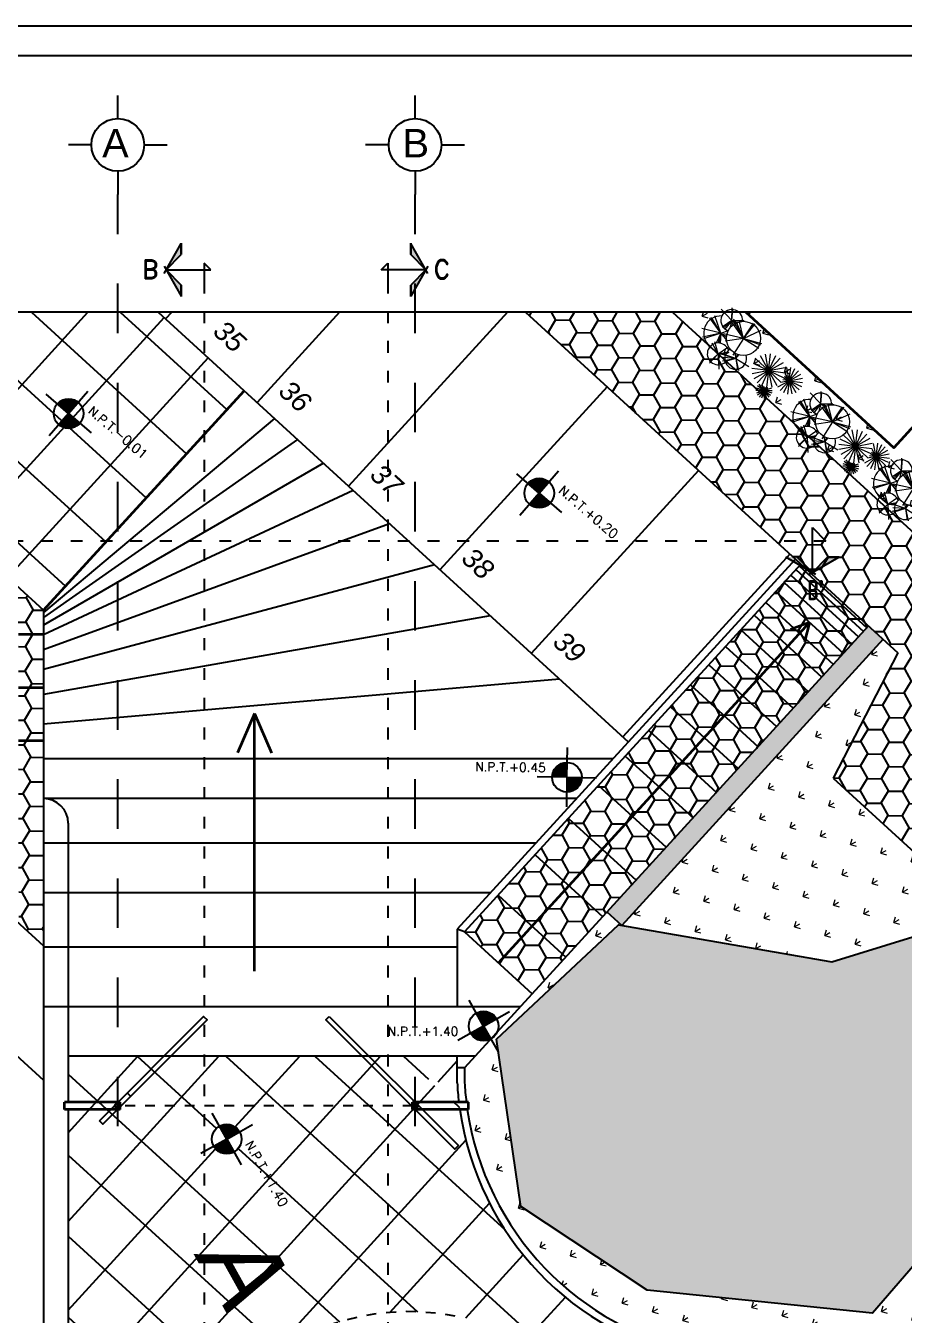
# Model space of a CAD drawing. Header units: millimetres. Extents: x 525387 to 527545, y 2235066 to 2235448.
# Drawn here: x 525715.03 to 525732.75, y 2235252.93 to 2235278.94 of the extents above; entities that cross this region are included whole.
import ezdxf
from ezdxf.enums import TextEntityAlignment as Align

# ---------------------------------------------------------------- set-up
doc = ezdxf.new("R2010")
doc.units = ezdxf.units.MM
doc.linetypes.add('ACAD_ISO03W100', pattern=[30, 12, -18])
doc.linetypes.add('JIS_02_1.0', pattern=[2, 1, -1])
for name, color, linetype in [('auxiliar', 6, 'Continuous'), ('cortes', 2, 'Continuous'), ('EJES', 1, 'Continuous'), ('pie de plano', 7, 'Continuous'), ('PISOS', 7, 'Continuous'), ('Texto', 7, 'Continuous'), ('ventanas', 3, 'Continuous')]:
    doc.layers.add(name, color=color, linetype=linetype)
doc.layers.add('jardin', color=72, linetype='Continuous', lineweight=5)
doc.layers.add('muro', color=5, linetype='Continuous', lineweight=35)
doc.styles.add('ARIAL', font='ariali.ttf')
doc.styles.add('NIVEL', font='romans')
doc.styles.add('romand', font='romand.shx')
doc.styles.add('STYLE1', font='arial.ttf')
pattern_1 = [(47.64, (-1682572.7618, 1605915.0967), (-0.89151411344, 0.8129236345), []), (137.64, (-1682572.7618, 1605915.0967), (-0.8129236345, -0.89151411344), [])]

# ---------------------------------------------------------------- blocks, each defined once
blk = doc.blocks.new('EJE')
at = {"layer": 'EJES', "color": 2}
for p, q in [((-0.78, 0.416), (-0.78, 0.78)), ((-1.196, 0), (-1.56, 0)), ((-0.364, 0), (0, 0)), ((-0.78, -0.416), (-0.78, -0.78))]:
    blk.add_line(p, q, dxfattribs=at)
at = {"layer": 'EJES', "color": 4}
blk.add_circle((-0.78, 0), 0.416, dxfattribs=at)
blk = doc.blocks.new('Arbo-p12')
at = {"color": 0, "linetype": 'ByBlock', "lineweight": 0}
for p, q in [((-0.099, 0.183), (-0.136, 0.494)), ((-0.099, 0.183), (-0.107, 0.489)), ((-0.099, 0.183), (-0.046, 0.487)), ((0.165, 0.278), (0.101, 0.528)), ((0.165, 0.278), (0.273, 0.459)), ((0.165, 0.278), (0.277, 0.438)), ((-0.099, 0.183), (-0.404, 0.271)), ((-0.099, 0.183), (-0.398, 0.239)), ((-0.099, 0.183), (-0.34, 0.405)), ((0.165, 0.278), (-0.029, 0.259)), ((0.165, 0.278), (-0.023, 0.235)), ((0.165, 0.278), (-0.016, 0.202)), ((0.165, 0.278), (0.075, 0.181)), ((0.191, -0.081), (0.158, 0.226)), ((0.165, 0.278), (0.203, 0.206)), ((0.165, 0.278), (0.233, 0.203)), ((0.165, 0.278), (0.357, 0.157)), ((0.165, 0.278), (0.344, 0.185)), ((0.191, -0.081), (0.189, 0.218)), ((-0.307, -0.102), (-0.381, 0.085)), ((-0.307, -0.102), (-0.373, 0.116)), ((-0.307, -0.102), (-0.31, 0.107)), ((-0.307, -0.102), (-0.258, 0.101)), ((-0.099, 0.183), (-0.249, 0.072)), ((-0.099, 0.183), (-0.218, 0.058)), ((-0.099, 0.183), (-0.203, 0.049)), ((-0.099, 0.183), (-0.19, 0.039)), ((0.191, -0.081), (-0.1, 0.03)), ((-0.099, 0.183), (0.034, 0.159)), ((-0.099, 0.183), (-0.072, 0.032)), ((-0.099, 0.183), (-0.042, 0.086)), ((0.191, -0.081), (-0.066, 0.146)), ((0.191, -0.081), (0.272, 0.215)), ((0.191, -0.081), (0.219, 0.213)), ((0.191, -0.081), (0.46, 0.06)), ((0.191, -0.081), (0.485, 0.038)), ((-0.307, -0.102), (-0.507, -0.167)), ((-0.307, -0.102), (-0.497, -0.149)), ((-0.307, -0.102), (-0.423, -0.333)), ((-0.307, -0.102), (-0.112, -0.081)), ((-0.307, -0.102), (-0.168, -0.147)), ((-0.307, -0.102), (-0.193, -0.162)), ((-0.307, -0.102), (-0.207, -0.173)), ((-0.087, -0.312), (-0.262, -0.198)), ((-0.087, -0.312), (-0.228, -0.157)), ((0.191, -0.081), (-0.105, -0.242)), ((0.191, -0.081), (0.338, -0.353)), ((0.191, -0.081), (0.388, -0.317)), ((0.191, -0.081), (0.413, -0.303)), ((0.191, -0.081), (0.518, -0.106)), ((-0.087, -0.312), (-0.304, -0.244)), ((-0.087, -0.312), (-0.284, -0.268)), ((-0.087, -0.312), (-0.154, -0.495)), ((-0.087, -0.312), (-0.145, -0.514)), ((-0.087, -0.312), (-0.049, -0.239)), ((-0.087, -0.312), (-0.029, -0.266)), ((-0.087, -0.312), (-0.02, -0.276)), ((-0.087, -0.312), (-0.013, -0.284)), ((-0.087, -0.312), (0.039, -0.536))]:
    blk.add_line(p, q, dxfattribs=at)
blk.add_circle((0.191, -0.081), 0.287, dxfattribs=at)
for centre, radius, start, end in [((-0.099, 0.183), 0.287, 57.4904, 202.572), ((0.165, 0.278), 0.183, 326.1895, 222.0248), ((-0.307, -0.102), 0.183, 350.2838, 282.3951), ((-0.087, -0.312), 0.183, 91.4437, 347.7435), ((-0.099, 0.183), 0.287, 265.0692, 270.8898)]:
    blk.add_arc(centre, radius, start, end, dxfattribs=at)
blk = doc.blocks.new('Arbo-p11')
at = {"color": 0, "linetype": 'ByBlock', "lineweight": 0}
for p, q in [((-0.039, 0.163), (-0.039, 0.468)), ((-0.037, 0.165), (-0.327, 0.259)), ((-0.037, 0.164), (-0.284, 0.344)), ((-0.038, 0.163), (-0.217, 0.41)), ((-0.038, 0.163), (-0.133, 0.453)), ((-0.042, 0.164), (0.205, 0.344)), ((-0.042, 0.165), (0.248, 0.259)), ((-0.041, 0.163), (0.138, 0.41)), ((-0.04, 0.163), (0.054, 0.453)), ((-0.284, -0.107), (-0.346, 0.025)), ((-0.036, 0.166), (-0.342, 0.166)), ((-0.037, 0.167), (-0.327, 0.072)), ((-0.284, -0.108), (-0.302, 0.037)), ((-0.037, 0.168), (-0.284, -0.012)), ((-0.038, 0.168), (-0.217, -0.079)), ((-0.038, 0.169), (-0.133, -0.122)), ((-0.043, 0.166), (0.263, 0.166)), ((-0.042, 0.168), (0.205, -0.012)), ((-0.042, 0.167), (0.248, 0.072)), ((-0.041, 0.168), (0.138, -0.079)), ((-0.04, 0.169), (0.054, -0.122)), ((-0.039, 0.169), (-0.039, -0.136)), ((0.195, -0.175), (0.338, 0.022)), ((0.196, -0.175), (0.271, 0.056)), ((-0.283, -0.106), (-0.428, -0.124)), ((-0.283, -0.106), (-0.426, -0.079)), ((-0.283, -0.105), (-0.415, -0.167)), ((-0.283, -0.107), (-0.411, -0.036)), ((-0.283, -0.105), (-0.39, -0.205)), ((-0.283, -0.107), (-0.383, -0.001)), ((-0.284, -0.105), (-0.354, -0.233)), ((-0.284, -0.105), (-0.312, -0.248)), ((-0.286, -0.107), (-0.221, -0.077)), ((-0.286, -0.106), (-0.197, -0.095)), ((-0.286, -0.105), (-0.158, -0.176)), ((-0.286, -0.106), (-0.142, -0.133)), ((-0.285, -0.108), (-0.267, -0.015)), ((-0.285, -0.107), (-0.25, -0.044)), ((-0.285, -0.107), (-0.237, -0.061)), ((-0.285, -0.105), (-0.223, -0.237)), ((-0.285, -0.105), (-0.185, -0.212)), ((-0.284, -0.105), (-0.266, -0.25)), ((0.199, -0.173), (-0.044, -0.173)), ((0.199, -0.172), (-0.032, -0.247)), ((0.199, -0.172), (0.002, -0.315)), ((0.199, -0.174), (0.049, -0.125)), ((0.198, -0.171), (0.055, -0.368)), ((0.199, -0.175), (0.101, -0.104)), ((0.198, -0.171), (0.122, -0.402)), ((0.198, -0.175), (0.133, -0.085)), ((0.198, -0.175), (0.161, -0.063)), ((0.194, -0.174), (0.426, -0.099)), ((0.194, -0.172), (0.426, -0.247)), ((0.194, -0.173), (0.437, -0.173)), ((0.195, -0.175), (0.391, -0.032)), ((0.195, -0.171), (0.338, -0.368)), ((0.195, -0.172), (0.391, -0.315)), ((0.196, -0.171), (0.271, -0.402)), ((0.197, -0.176), (0.197, -0.026)), ((0.197, -0.171), (0.197, -0.414))]:
    blk.add_line(p, q, dxfattribs=at)
blk = doc.blocks.new('Nptpl')
at = {"color": 0, "linetype": 'ByBlock'}
for q in [(0, 0.1667), (-0.1667, 0), (0, -0.1667), (0.1667, 0)]:
    blk.add_line((0, 0), q, dxfattribs=at)
at = {"color": 0, "linetype": 'ByBlock', "const_width": 0.0833}
for points in [[(0, 0.0417, 0.414214), (-0.0417, 0, 1)], [(0, -0.0417, 0.414214), (0.0417, 0, 1)]]:
    blk.add_lwpolyline(points, format="xyb", dxfattribs=at)
at = {"color": 0, "linetype": 'ByBlock'}
blk.add_circle((0, 0), 0.0833, dxfattribs=at)
at = {"color": 0, "linetype": 'ByBlock', "style": 'NIVEL'}
blk.add_text('N.P.T.', height=0.05, dxfattribs=at).set_placement((0.2646, 0.0747), align=Align.RIGHT)
blk.add_attdef('NPT-PLA', (0.2646, 0.0747), '', height=0.05, dxfattribs=at)

msp = doc.modelspace()

# ---------------------------------------------------------------- hatches: boundary and pattern name
at = {"layer": 'cortes', "lineweight": -3}
for points in [[(525717.857, 2235274.017), (525718.165, 2235274.325), (525718.165, 2235274.551)], [(525723.102, 2235274.017), (525722.794, 2235274.325), (525722.794, 2235274.551)], [(525717.857, 2235274.017), (525718.165, 2235273.708), (525718.165, 2235273.483)], [(525723.102, 2235274.017), (525722.794, 2235273.708), (525722.794, 2235273.483)], [(525730.901, 2235267.913), (525730.592, 2235268.221), (525730.367, 2235268.221)], [(525730.901, 2235267.913), (525731.209, 2235268.221), (525731.435, 2235268.221)]]:
    msp.add_hatch(color=256, dxfattribs=at).paths.add_polyline_path(points)
at = {"layer": 'jardin'}
h = msp.add_hatch(dxfattribs=at)
h.set_pattern_fill('GRASS', color=72, scale=0.025, angle=-60.86)
h.set_pattern_definition([(29.14, (-1683722.28495, 1607543.36697), (0.17353770846, 0.61082703251), [0.1190625, -0.778963112]), (344.14, (-1683722.28495, 1607543.36697), (0.17353770848, 0.61082703258), [0.1190625, -0.5159375]), (74.14, (-1683722.28495, 1607543.36697), (-0.61082703258, 0.17353770848), [0.1190625, -0.5159375])])
h.paths.add_polyline_path([(525729.557, 2235273.161), (525728.075, 2235273.161), (525733.679, 2235268.038), (525738.361, 2235273.161), (525735.044, 2235273.161), (525732.546, 2235270.428)])
h = msp.add_hatch(dxfattribs=at)
h.set_pattern_fill('GRASS', color=72, scale=0.025, angle=-60.86)
h.set_pattern_definition([(29.14, (-1682572.76184, 1605915.0967), (0.17353770846, 0.61082703251), [0.1190625, -0.778963112]), (344.14, (-1682572.76184, 1605915.0967), (0.17353770848, 0.61082703258), [0.1190625, -0.5159375]), (74.14, (-1682572.76184, 1605915.0967), (-0.61082703258, 0.17353770848), [0.1190625, -0.5159375])])
h.paths.add_polyline_path([(525732.8, 2235251.579), (525734.269, 2235255.456), (525732.115, 2235252.967), (525727.564, 2235253.43), (525725.018, 2235255.116), (525724.528, 2235258.497), (525726.987, 2235260.802), (525731.292, 2235260.056), (525734.107, 2235260.922), (525735.531, 2235258.822), (525735.81, 2235259.63), (525735.165, 2235261.191), (525734.673, 2235260.694), (525731.321, 2235263.758), (525732.625, 2235266.292), (525732.329, 2235266.562), (525727.053, 2235260.79), (525726.758, 2235261.06), (525723.883, 2235257.915), (525723.941, 2235257.049), (525724.134, 2235256.203), (525724.882, 2235254.643), (525725.619, 2235253.757), (525726.516, 2235253.033), (525727.54, 2235252.497), (525728.661, 2235252.2)])
at = {"layer": 'muro', "linetype": 'Continuous', "lineweight": -3}
h = msp.add_hatch(dxfattribs=at)
h.set_pattern_fill('GRAVEL', color=41, scale=0.02, angle=137.57)
h.set_pattern_definition([(5.5827875, (-1682573.374553, 1605914.968496), (6.0843251181921, 0.6326672554646), [0.068344288, -6.76609672791]), (322.539741, (-1682573.306533, 1605914.975145), (-4.84221286598265, 3.73794790767727), [0.117280944, -11.6108097787]), (270.0804471, (-1682573.213438, 1605914.903813), (0.0206027950072, 7.551934819954), [0.082696304, -8.18694455882]), (44.843689, (-1682572.98152, 1605914.863883), (-7.22979563228391, -7.15637611612224), [0.106800904, -10.57328748515]), (70.40365418, (-1682572.905794, 1605914.939196), (-2.2381243098083, -6.21318079359047), [0.10472674, -10.36796154907]), (134.843689, (-1682572.87067, 1605915.037857), (7.15637611612224, -7.22979563228391), [0.106800904, -10.57328748515]), (175.26424047, (-1682572.945983, 1605915.113583), (8.3018466303065, -0.70608677006636), [0.141238732, -13.98262306285]), (209.82532837, (-1682573.08674, 1605915.125243), (-10.16501503563182, -5.84983600841742), [0.133343904, -13.20105132038]), (258.99956562, (-1682573.202422, 1605915.058924), (-1.4559985801993, -7.61636265775589), [0.1071626, -10.60910913974]), (312.8063583, (-1682573.22287, 1605914.95373), (-3.7817729697889, 4.1451177552599), [0.122342656, -5.99478739]), (359.9674378, (-1682573.139736, 1605914.863973), (8.26963271142461, 0.01161112122286), [0.158215584, -15.66335450244]), (276.38407483, (-1682573.3493, 1605915.206947), (0.5682394178823, -4.6489293352296), [0.054000908, -5.34611316487]), (309.0392344, (-1682573.343294, 1605915.15328), (-4.1889427953503, 5.20555763173275), [0.102736396, -10.17092779941]), (2.57, (-1682573.2786, 1605915.0735), (0.34274198632, 0.37495590516), [0.071841868, -0.64657862169]), (340.76859051, (-1682573.29347, 1605915.0045), (-2.560263498368, 0.963798121452), [0.038688264, -3.83012447378]), (69.37140949, (-1682573.25694, 1605914.99175), (-0.653270053694, -1.467609701844), [0.054713124, -2.680950598]), (168.53375653, (-1682573.23766, 1605915.04296), (-1.810351688107, 0.2783141487027), [0.088863932, -2.87325963058]), (299.13505118, (-1682573.32475, 1605915.06062), (-0.407169824057, 1.060439877776), [0.064257428, -1.54217962337]), (153.959540334, (-1682573.039464, 1605914.792963), (-4.77778501055537, 2.3025521477076), [0.0900176, -8.91176533451]), (207.91617594, (-1682573.120343, 1605914.832482), (5.26998547023844, 2.75354701131), [0.075519788, -7.47644313564]), (70.76859051, (-1682573.3933, 1605914.98563), (-0.9637981214527, -2.5602634983698), [0.07737602, -3.79143671778]), (121.18045967, (-1682573.367814, 1605915.058691), (2.72133309296128, -4.55228757847657), [0.0900176, -8.91176533451]), (117.01395478, (-1682572.826964, 1605915.025436), (1.189295553162, -2.4636217419135), [0.08680704, -4.25354686262]), (72.3451406, (-1682572.866392, 1605915.102772), (-1.8953823205476, -5.838224889378), [0.072734424, -7.20071867614]), (204.37140949, (-1682573.05431, 1605915.364016), (-2.4636217418388, -1.1892955533169), [0.07737602, -3.79143671778]), (154.92402464, (-1682573.12479, 1605915.332087), (6.24539471254454, -2.95582220110048), [0.085156548, -8.43047519604]), (207.01395478, (-1682572.87058, 1605915.19607), (2.4636217419218, 1.1892955531449), [0.04340352, -4.29695038262]), (238.879932474, (-1682573.03181, 1605915.34345), (-0.996012040115, -1.8425656069585), [0.02590292, -2.5643989929]), (303.533756532, (-1682573.0452, 1605915.32128), (-0.782125729161, 1.403181864116), [0.10472674, -1.98981091781]), (323.57900596, (-1682572.987345, 1605915.23398), (-4.09230103807734, 3.05246395781304), [0.0970534, -9.60827297267]), (81.26006753, (-1682573.20682, 1605915.0767), (-0.310528067402, -1.09265379666), [0.073264776, -1.75835527194]), (130.72722659, (-1682573.195683, 1605915.14912), (-5.68876641542527, 6.57652557744047), [0.127911352, -12.66320181301]), (198.5153959, (-1682573.27914, 1605915.246053), (3.8990175248905, 1.2537233907831), [0.052301648, -5.17787846362]), (227.57, (-1682573.32873, 1605915.22944), (0.03221391884, -0.71769789148), [0.03048, -0.47752]), (257.82643716, (-1682572.990128, 1605915.215877), (0.89937028387075, 3.9956592813314), [0.070573392, -6.98678815464]), (185.5827875, (-1682573.00501, 1605915.14689), (-6.0843251181942, -0.6326672554433), [0.136688576, -6.69775243991]), (137.57, (-1682573.14105, 1605915.1336), (-0.71769789148, -0.03221391884), [0.13208, -0.37592]), (102.8748465, (-1682573.23854, 1605915.222706), (-1.35036515064307, 6.05211119857593), [0.080321912, -7.95186334483]), (31.6246041, (-1682573.256436, 1605915.30101), (1.7459238504147, 1.1570816343515), [0.073965816, -3.62433000775]), (345.21597536, (-1682573.193454, 1605915.339792), (10.5515820610328, -2.76253868919353), [0.12042902, -11.92249288459]), (312.99607874, (-1682573.077012, 1605915.309062), (4.53168478076, -4.83060172730324), [0.127405892, -12.61316929125])])
h.paths.add_polyline_path([(525726.758, 2235261.06), (525727.053, 2235260.79), (525732.329, 2235266.562), (525732.034, 2235266.832)])
at = {"layer": 'muro'}
h = msp.add_hatch(color=9, dxfattribs=at)
h.dxf.hatch_style = 1
h.paths.add_polyline_path([(525734.107, 2235260.922), (525735.531, 2235258.822), (525734.269, 2235255.456), (525732.115, 2235252.967), (525727.564, 2235253.43), (525725.018, 2235255.116), (525724.528, 2235258.497), (525726.987, 2235260.802), (525731.292, 2235260.056)])
at = {"layer": 'PISOS'}
h = msp.add_hatch(dxfattribs=at)
h.set_pattern_fill('ANSI37', color=9, scale=0.38, angle=2.64)
h.set_pattern_definition(pattern_1)
h.paths.add_polyline_path([(525717.7, 2235273.161), (525708.807, 2235273.161), (525715.383, 2235267.15), (525719.431, 2235271.578)])
h = msp.add_hatch(dxfattribs=at)
h.set_pattern_fill('HONEY', color=9, scale=0.09, angle=-60.86)
h.set_pattern_definition([(299.14, (-1683722.28495, 1607543.36697), (0.424862421517, -0.253872231146), [0.28575, -0.5715]), (59.14, (-1683722.28495, 1607543.36697), (0.00742859073, 0.49487776572), [0.28575, -0.5715]), (359.14, (-1683722.28495, 1607543.36697), (0.432291012247, 0.241005534574), [-0.5715, 0.28575])])
edge = h.paths.add_edge_path()
edge.add_line((525728.075, 2235273.161), (525725.111, 2235273.161))
edge.add_line((525725.111, 2235273.161), (525730.57, 2235268.17))
edge.add_arc((525730.44, 2235268.061), 0.17, -18.6366, 40.0912, ccw=False)
edge.add_line((525730.601, 2235268.006), (525727.295, 2235264.39))
edge.add_line((525727.295, 2235264.39), (525725.368, 2235262.282))
edge.add_line((525725.368, 2235262.282), (525723.883, 2235260.657))
edge.add_line((525723.883, 2235260.657), (525725.249, 2235259.409))
edge.add_line((525725.249, 2235259.409), (525726.734, 2235261.034))
edge.add_line((525726.734, 2235261.034), (525732.034, 2235266.832))
edge.add_line((525732.034, 2235266.832), (525732.625, 2235266.292))
edge.add_line((525732.625, 2235266.292), (525731.321, 2235263.758))
edge.add_line((525731.321, 2235263.758), (525734.251, 2235261.08))
edge.add_line((525734.251, 2235261.08), (525734.673, 2235260.694))
edge.add_line((525734.673, 2235260.694), (525735.165, 2235261.191))
edge.add_line((525735.165, 2235261.191), (525734.218, 2235263.482))
edge.add_line((525734.218, 2235263.482), (525736.066, 2235264.246))
edge.add_line((525736.066, 2235264.246), (525736.56, 2235263.052))
edge.add_line((525736.56, 2235263.052), (525736.664, 2235262.799))
edge.add_line((525736.664, 2235262.799), (525737.276, 2235264.75))
edge.add_line((525737.276, 2235264.75), (525728.075, 2235273.161))
h = msp.add_hatch(dxfattribs=at)
h.set_pattern_fill('HONEY', color=8, scale=0.09, angle=-60.86)
h.set_pattern_definition([(299.14, (-1682572.76184, 1605915.09668), (0.424862421517, -0.253872231146), [0.28575, -0.5715]), (59.14, (-1682572.76184, 1605915.09668), (0.00742859073, 0.49487776572), [0.28575, -0.5715]), (359.14, (-1682572.76184, 1605915.09668), (0.432291012247, 0.241005534574), [-0.5715, 0.28575])])
h.paths.add_polyline_path([(525714.879, 2235264.861), (525714.88, 2235264.435), (525714.88, 2235263.961), (525714.881, 2235263.325), (525714.882, 2235262.461), (525714.883, 2235260.832), (525715.383, 2235260.375), (525715.383, 2235267.15), (525712.151, 2235270.104), (525708.777, 2235266.414), (525710.427, 2235264.906), (525712.181, 2235266.825), (525712.721, 2235267.416), (525713.328, 2235268.08), (525714.878, 2235266.663)])
h = msp.add_hatch(dxfattribs=at)
h.set_pattern_fill('ANSI37', color=9, scale=0.38, angle=2.64)
h.set_pattern_definition(pattern_1)
h.paths.add_polyline_path([(525715.884, 2235248.576, -0.414214), (525715.384, 2235248.076), (525715.384, 2235245.311), (525715.895, 2235245.596), (525718.99, 2235251.219, -0.275842), (525723.693, 2235252.905), (525726.374, 2235252.472), (525728.523, 2235252.045, -0.341771), (525723.733, 2235257.613), (525723.733, 2235258.15), (525722.929, 2235258.15, -0.5187), (525722.848, 2235258.136), (525723.686, 2235257.298), (525723.615, 2235257.227), (525722.693, 2235258.15), (525717.074, 2235258.15), (525716.654, 2235257.73), (525716.583, 2235257.8), (525716.919, 2235258.136, -0.517191), (525716.838, 2235258.15), (525715.883, 2235258.15)])
h.paths.add_polyline_path([(525718.782, 2235256.479, -1), (525719.38, 2235256.479, -1)], flags=16)
h.paths.add_polyline_path([(525719.081, 2235256.479), (525719.008, 2235256.61, -0.414214), (525719.212, 2235256.552), (525719.081, 2235256.479), (525719.154, 2235256.349, -0.414214), (525718.951, 2235256.407)], flags=0)
h.paths.add_polyline_path([(525719.38, 2235256.402), (525719.761, 2235255.719), (525719.996, 2235255.85), (525719.615, 2235256.533)], flags=24)
h.paths.add_polyline_path([(525719.731, 2235255.767), (525720.174, 2235254.972), (525720.425, 2235255.113), (525719.982, 2235255.907)], flags=24)
h.paths.add_polyline_path([(525720.766, 2235255.144), (525722.053, 2235255.144), (525722.053, 2235255.969), (525720.766, 2235255.969)], flags=24)
h.paths.add_polyline_path([(525717.932, 2235254.249), (525718.999, 2235252.337), (525720.964, 2235253.432), (525719.898, 2235255.345)], flags=24)

# ---------------------------------------------------------------- linework, layer by layer
at = {"color": 0, "linetype": 'ByBlock'}
for p, q in [((525725.948, 2235263.778), (525725.956, 2235264.377)), ((525725.948, 2235263.778), (525725.349, 2235263.787)), ((525725.948, 2235263.778), (525725.939, 2235263.18)), ((525725.948, 2235263.778), (525726.546, 2235263.77)), ((525724.265, 2235258.76), (525723.974, 2235259.283)), ((525724.265, 2235258.76), (525724.788, 2235259.052)), ((525724.265, 2235258.76), (525723.743, 2235258.469)), ((525724.265, 2235258.76), (525724.557, 2235258.238))]:
    msp.add_line(p, q, dxfattribs=at)
at = {"color": 0, "linetype": 'ByBlock', "const_width": 0.299}
for points in [[(525725.95, 2235263.928, 0.414214), (525725.798, 2235263.781, 1)], [(525725.945, 2235263.629, 0.414214), (525726.097, 2235263.776, 1)], [(525724.135, 2235258.688, 0.414214), (525724.338, 2235258.63, 1)], [(525724.396, 2235258.833, 0.414214), (525724.193, 2235258.891, 1)]]:
    msp.add_lwpolyline(points, format="xyb", dxfattribs=at)
msp.add_lwpolyline([(525734.107, 2235260.922), (525735.531, 2235258.822), (525734.269, 2235255.456), (525732.115, 2235252.967), (525727.564, 2235253.43), (525725.018, 2235255.116), (525724.528, 2235258.497), (525726.987, 2235260.802), (525731.292, 2235260.056), (525734.107, 2235260.922)])
at = {"color": 0, "linetype": 'ByBlock'}
for centre in [(525725.948, 2235263.778), (525724.265, 2235258.76)]:
    msp.add_circle(centre, 0.299, dxfattribs=at)
at = {"layer": 'auxiliar'}
for p, q in [((525740.421, 2235273.161), (525708.171, 2235273.161)), ((525708.807, 2235273.161), (525715.383, 2235267.15)), ((525717.7, 2235273.161), (525727.184, 2235264.491)), ((525717.971, 2235273.161), (525717.848, 2235273.026)), ((525721.358, 2235273.161), (525719.693, 2235271.339)), ((525724.745, 2235273.161), (525721.538, 2235269.652)), ((525725.111, 2235273.161), (525732.625, 2235266.292)), ((525728.075, 2235273.161), (525733.679, 2235268.038)), ((525726.757, 2235271.656), (525723.383, 2235267.966)), ((525720.048, 2235271.014), (525715.383, 2235267.1)), ((525720.511, 2235270.591), (525715.383, 2235267)), ((525721.034, 2235270.113), (525715.383, 2235266.85)), ((525728.602, 2235269.969), (525725.228, 2235266.279)), ((525721.634, 2235269.565), (525715.383, 2235266.65)), ((525722.369, 2235268.893), (525715.383, 2235266.35)), ((525730.558, 2235268.181), (525723.733, 2235260.716)), ((525730.447, 2235268.283), (525727.074, 2235264.592)), ((525723.275, 2235268.065), (525715.383, 2235265.95)), ((525730.669, 2235268.08), (525723.883, 2235260.657)), ((525730.567, 2235267.969), (525731.933, 2235266.721)), ((525730.635, 2235268.043), (525732, 2235266.795)), ((525730.331, 2235267.711), (525731.697, 2235266.463)), ((525730.466, 2235267.859), (525731.832, 2235266.61)), ((525730.163, 2235267.527), (525731.528, 2235266.278)), ((525715.383, 2235267.15), (525715.384, 2235244.667)), ((525729.96, 2235267.305), (525731.326, 2235266.057)), ((525708.171, 2235266.968), (525715.383, 2235260.375)), ((525724.397, 2235267.039), (525715.383, 2235265.45)), ((525729.724, 2235267.047), (525731.089, 2235265.799)), ((525732.034, 2235266.832), (525723.883, 2235257.915)), ((525729.454, 2235266.752), (525730.82, 2235265.503)), ((525732.329, 2235266.562), (525727.053, 2235260.79)), ((525729.15, 2235266.419), (525730.516, 2235265.171)), ((525732.625, 2235266.292), (525731.321, 2235263.758)), ((525728.813, 2235266.05), (525730.179, 2235264.802)), ((525725.795, 2235265.761), (525715.383, 2235264.85)), ((525728.442, 2235265.644), (525729.808, 2235264.396)), ((525728.037, 2235265.202), (525729.403, 2235263.953)), ((525727.599, 2235264.722), (525728.964, 2235263.474)), ((525708.171, 2235264.259), (525715.383, 2235257.665)), ((525726.873, 2235264.15), (525715.383, 2235264.15)), ((525727.126, 2235264.205), (525728.492, 2235262.957)), ((525731.321, 2235263.758), (525734.673, 2235260.694)), ((525726.587, 2235263.615), (525727.952, 2235262.366)), ((525726.141, 2235263.35), (525715.383, 2235263.35)), ((525715.883, 2235262.85), (525715.883, 2235257.225)), ((525725.979, 2235262.95), (525727.345, 2235261.702)), ((525725.319, 2235262.45), (525715.383, 2235262.45)), ((525725.305, 2235262.212), (525726.67, 2235260.964)), ((525724.405, 2235261.45), (525715.383, 2235261.45)), ((525724.563, 2235261.4), (525725.928, 2235260.152)), ((525727.053, 2235260.79), (525726.758, 2235261.06)), ((525723.733, 2235260.716), (525723.733, 2235259.15)), ((525723.883, 2235260.657), (525723.733, 2235260.716)), ((525723.883, 2235260.657), (525725.249, 2235259.409)), ((525723.733, 2235260.35), (525715.383, 2235260.35)), ((525725.012, 2235259.15), (525715.383, 2235259.15)), ((525724.098, 2235258.15), (525715.883, 2235258.15)), ((525723.733, 2235257.613), (525723.733, 2235258.15)), ((525723.883, 2235257.915), (525723.733, 2235257.915)), ((525723.883, 2235257.915), (525723.883, 2235257.617)), ((525715.883, 2235257.075), (525715.884, 2235248.576))]:
    msp.add_line(p, q, dxfattribs=at)
at = {"layer": 'auxiliar', "linetype": 'JIS_02_1.0', "lineweight": -3, "ltscale": 0.2}
msp.add_line((525722.833, 2235257.15), (525716.933, 2235257.15), dxfattribs=at)
at = {"layer": 'auxiliar', "color": 1, "linetype": 'Continuous', "lineweight": -3}
for points in [[(525706.131, 2235278.94), (525796.131, 2235278.94), (525796.131, 2235218.94), (525706.131, 2235218.94)], [(525706.731, 2235278.34), (525795.531, 2235278.34), (525795.531, 2235219.54), (525706.731, 2235219.54)]]:
    msp.add_lwpolyline(points, close=True, dxfattribs=at)
at = {"layer": 'auxiliar', "color": 254, "const_width": 0.08}
msp.add_lwpolyline([(525729.594, 2235273.127), (525729.625, 2235273.161)], dxfattribs=at)
at = {"layer": 'auxiliar'}
for centre, radius, start, end in [((525715.383, 2235262.85), 0.5, 0.0021, 90.0021), ((525729.725, 2235257.924), 6, 182.9647, 186.6879), ((525729.725, 2235257.924), 5.85, 183.0024, 186.8602), ((525729.725, 2235257.924), 6, 188.1324, 259.1302), ((525729.725, 2235257.924), 5.85, 188.3423, 259.1302)]:
    msp.add_arc(centre, radius, start, end, dxfattribs=at)
at = {"layer": 'auxiliar', "linetype": 'JIS_02_1.0', "lineweight": -3, "ltscale": 0.2}
msp.add_arc((525722.754, 2235248.124), 4.873, 78.8901, 140.5744, dxfattribs=at)
at = {"layer": 'cortes', "lineweight": -3}
for p, q in [((525717.816, 2235273.945), (525718.165, 2235274.551)), ((525718.165, 2235274.556), (525718.165, 2235274.325)), ((525718.165, 2235274.325), (525718.165, 2235274.556)), ((525718.165, 2235274.551), (525718.165, 2235274.325)), ((525722.794, 2235274.556), (525722.794, 2235274.325)), ((525722.794, 2235274.325), (525722.794, 2235274.556)), ((525722.794, 2235274.551), (525722.794, 2235274.325)), ((525723.143, 2235273.945), (525722.794, 2235274.551)), ((525717.857, 2235274.017), (525718.165, 2235274.325)), ((525723.102, 2235274.017), (525722.794, 2235274.325)), ((525717.816, 2235274.088), (525718.165, 2235273.483)), ((525717.857, 2235274.017), (525718.762, 2235274.017)), ((525717.857, 2235274.017), (525718.165, 2235273.708)), ((525718.626, 2235274.153), (525718.626, 2235273.782)), ((525718.762, 2235274.017), (525718.626, 2235274.153)), ((525722.197, 2235274.017), (525722.333, 2235274.153)), ((525723.102, 2235274.017), (525722.197, 2235274.017)), ((525722.333, 2235274.153), (525722.333, 2235273.782)), ((525723.143, 2235274.088), (525722.794, 2235273.483)), ((525723.102, 2235274.017), (525722.794, 2235273.708)), ((525718.165, 2235273.477), (525718.165, 2235273.708)), ((525718.165, 2235273.708), (525718.165, 2235273.477)), ((525718.165, 2235273.483), (525718.165, 2235273.708)), ((525722.794, 2235273.477), (525722.794, 2235273.708)), ((525722.794, 2235273.708), (525722.794, 2235273.477)), ((525722.794, 2235273.483), (525722.794, 2235273.708)), ((525730.901, 2235267.913), (525730.901, 2235268.818)), ((525730.901, 2235268.818), (525731.173, 2235268.545)), ((525730.972, 2235267.872), (525730.367, 2235268.221)), ((525730.901, 2235267.913), (525730.592, 2235268.221)), ((525730.829, 2235267.872), (525731.435, 2235268.221)), ((525730.901, 2235267.913), (525731.209, 2235268.221)), ((525731.44, 2235268.221), (525731.209, 2235268.221)), ((525731.209, 2235268.221), (525731.44, 2235268.221)), ((525731.435, 2235268.221), (525731.209, 2235268.221))]:
    msp.add_line(p, q, dxfattribs=at)
at = {"layer": 'cortes', "linetype": 'ACAD_ISO03W100', "lineweight": -3, "ltscale": 0.02}
for p, q in [((525718.626, 2235273.782), (525718.626, 2235247.323)), ((525722.333, 2235273.782), (525722.333, 2235246.823)), ((525731.173, 2235268.545), (525707.915, 2235268.545))]:
    msp.add_line(p, q, dxfattribs=at)
at = {"layer": 'EJES', "linetype": 'JIS_02_1.0'}
for p, q in [((525716.883, 2235256.738), (525716.883, 2235275.539)), ((525722.883, 2235256.738), (525722.883, 2235275.539))]:
    msp.add_line(p, q, dxfattribs=at)
at = {"layer": 'muro', "color": 3}
for p, q in [((525715.383, 2235267.15), (525719.431, 2235271.578)), ((525724.566, 2235260.033), (525730.845, 2235266.902)), ((525730.845, 2235266.902), (525730.462, 2235266.762)), ((525730.845, 2235266.902), (525730.739, 2235266.508)), ((525714.878, 2235266.663), (525715.383, 2235266.663)), ((525714.879, 2235265.592), (525715.383, 2235265.592)), ((525719.641, 2235265.066), (525719.296, 2235264.273)), ((525719.641, 2235259.866), (525719.641, 2235265.066)), ((525719.641, 2235265.066), (525719.986, 2235264.273)), ((525714.88, 2235264.521), (525715.383, 2235264.521))]:
    msp.add_line(p, q, dxfattribs=at)
at = {"layer": 'muro'}
for p, q in [((525715.808, 2235257.075), (525715.808, 2235257.225)), ((525716.933, 2235257.225), (525715.808, 2235257.225)), ((525716.933, 2235257.075), (525715.808, 2235257.075)), ((525716.933, 2235257.075), (525716.933, 2235257.225)), ((525723.958, 2235257.225), (525722.833, 2235257.225)), ((525722.833, 2235257.075), (525722.833, 2235257.225)), ((525723.958, 2235257.075), (525722.833, 2235257.075)), ((525723.958, 2235257.075), (525723.958, 2235257.225))]:
    msp.add_line(p, q, dxfattribs=at)
msp.add_lwpolyline([(525735.044, 2235273.161), (525732.546, 2235270.428), (525729.557, 2235273.161)], dxfattribs=at)
for centre in [(525716.883, 2235257.15), (525722.883, 2235257.15)]:
    msp.add_circle(centre, 0.05, dxfattribs=at)
at = {"layer": 'ventanas'}
for p, q in [((525717.143, 2235257.339), (525717.072, 2235257.409)), ((525722.824, 2235257.138), (525722.895, 2235257.209))]:
    msp.add_line(p, q, dxfattribs=at)
for points in [[(525716.512, 2235256.85), (525718.616, 2235258.953), (525718.686, 2235258.882), (525716.583, 2235256.779)], [(525721.151, 2235258.953), (525723.757, 2235256.347), (525723.686, 2235256.276), (525721.08, 2235258.882)]]:
    msp.add_lwpolyline(points, close=True, dxfattribs=at)

# ---------------------------------------------------------------- block references
at = {"layer": 'EJES', "lineweight": -3, "xscale": 1.28, "yscale": 1.28, "zscale": 1.28}
for p in [(525717.882, 2235276.537), (525723.882, 2235276.537)]:
    msp.add_blockref('EJE', p, dxfattribs=at)
at = {"layer": 'jardin', "linetype": 'Continuous', "lineweight": 0}
for p, xscale, yscale, zscale, rotation in [((525729.263, 2235272.607), 1.200000000000004, 1.200000000000004, 1.200000000000004, 29.00670692664511), ((525731.059, 2235270.924), 1.200000000000005, 1.200000000000005, 1.200000000000005, 29.00670692664512), ((525732.687, 2235269.576), 1.200000000000005, 1.200000000000005, 1.200000000000005, 29.00670692664511)]:
    msp.add_blockref('Arbo-p12', p, dxfattribs=dict(at, xscale=xscale, yscale=yscale, zscale=zscale, rotation=rotation))
at = {"layer": 'jardin', "color": 114, "linetype": 'Continuous', "lineweight": 0, "true_color": 0x139b48, "xscale": 1.125, "yscale": 1.125, "zscale": 1.125, "rotation": 29.00670692664509}
for p in [(525730.147, 2235271.841), (525731.9, 2235270.312)]:
    msp.add_blockref('Arbo-p11', p, dxfattribs=at)
at = {"layer": 'Texto', "lineweight": -3, "ltscale": 0.35}
ref = msp.add_blockref('Nptpl', (525715.89, 2235271.117, -0.719), dxfattribs=dict(at, xscale=3.589483064943671, yscale=3.589483064943671, zscale=3.589483064943671, rotation=319.14))
ref.add_attrib('NPT-PLA', '-0.01', (525716.784, 2235270.699, -0.719), dxfattribs={"layer": '0', "color": 0, "linetype": 'ByBlock', "ltscale": 0.35, "height": 0.192, "rotation": 319.14, "style": 'NIVEL'})
ref = msp.add_blockref('Nptpl', (525725.388, 2235269.511, -0.719), dxfattribs=dict(at, xscale=3.589483064943671, yscale=3.589483064943671, zscale=3.589483064943671, rotation=319.14))
ref.add_attrib('NPT-PLA', '+0.20', (525726.282, 2235269.092, -0.719), dxfattribs={"layer": '0', "color": 0, "linetype": 'ByBlock', "ltscale": 0.35, "height": 0.192, "rotation": 319.14, "style": 'NIVEL'})
ref = msp.add_blockref('Nptpl', (525719.081, 2235256.479), dxfattribs=dict(at, xscale=3.589483064943671, yscale=3.589483064943671, zscale=3.589483064943671, rotation=299.14))
ref.add_attrib('NPT-PLA', '+1.40', (525719.778, 2235255.78), dxfattribs={"layer": '0', "color": 0, "linetype": 'ByBlock', "ltscale": 0.35, "height": 0.192, "rotation": 299.14, "style": 'NIVEL'})

# ---------------------------------------------------------------- texts
at = {"color": 0, "linetype": 'ByBlock', "style": 'NIVEL'}
for s, rotation, p in [('N.P.T.+0.45', 359.14, (525725.518, 2235263.883)), ('N.P.T.+1.40', 0.0569, (525723.755, 2235258.564))]:
    msp.add_text(s, height=0.17947, rotation=rotation, dxfattribs=at).set_placement(p, align=Align.RIGHT)
at = {"layer": 'cortes', "lineweight": -3, "style": 'romand'}
for s, height, width, p, p2 in [('B', 0.38, 1.106512, (525717.367, 2235273.837), (525717.707, 2235273.837)), ('C', 0.38, 1.045039, (525723.252, 2235273.837), (525723.592, 2235273.837)), ("B'", 0.3797, 0.696693, (525730.797, 2235267.362), (525731.137, 2235267.362))]:
    msp.add_text(s, height=height, dxfattribs=dict(at, width=width)).set_placement(p, p2, align=Align.FIT)
at = {"layer": 'EJES', "color": 7, "lineweight": -3, "style": 'STYLE1'}
for s, p in [('A', (525716.567, 2235276.283)), ('B', (525722.629, 2235276.283))]:
    msp.add_text(s, height=0.576, dxfattribs=at).set_placement(p)
at = {"layer": 'pie de plano', "style": 'ARIAL'}
for s, height, rotation, p in [('35', 0.4, 317.14, (525718.778, 2235272.742)), ('36', 0.4, 317.14, (525720.1, 2235271.533)), ('37', 0.4, 317.14, (525721.945, 2235269.847)), ('38', 0.4, 317.14, (525723.79, 2235268.16)), ('39', 0.4, 317.14, (525725.636, 2235266.473)), ('A', 1.5, 299.14, (525718.463, 2235254.068))]:
    msp.add_text(s, height=height, rotation=rotation, dxfattribs=at).set_placement(p)

doc.saveas('drawing.dxf')
